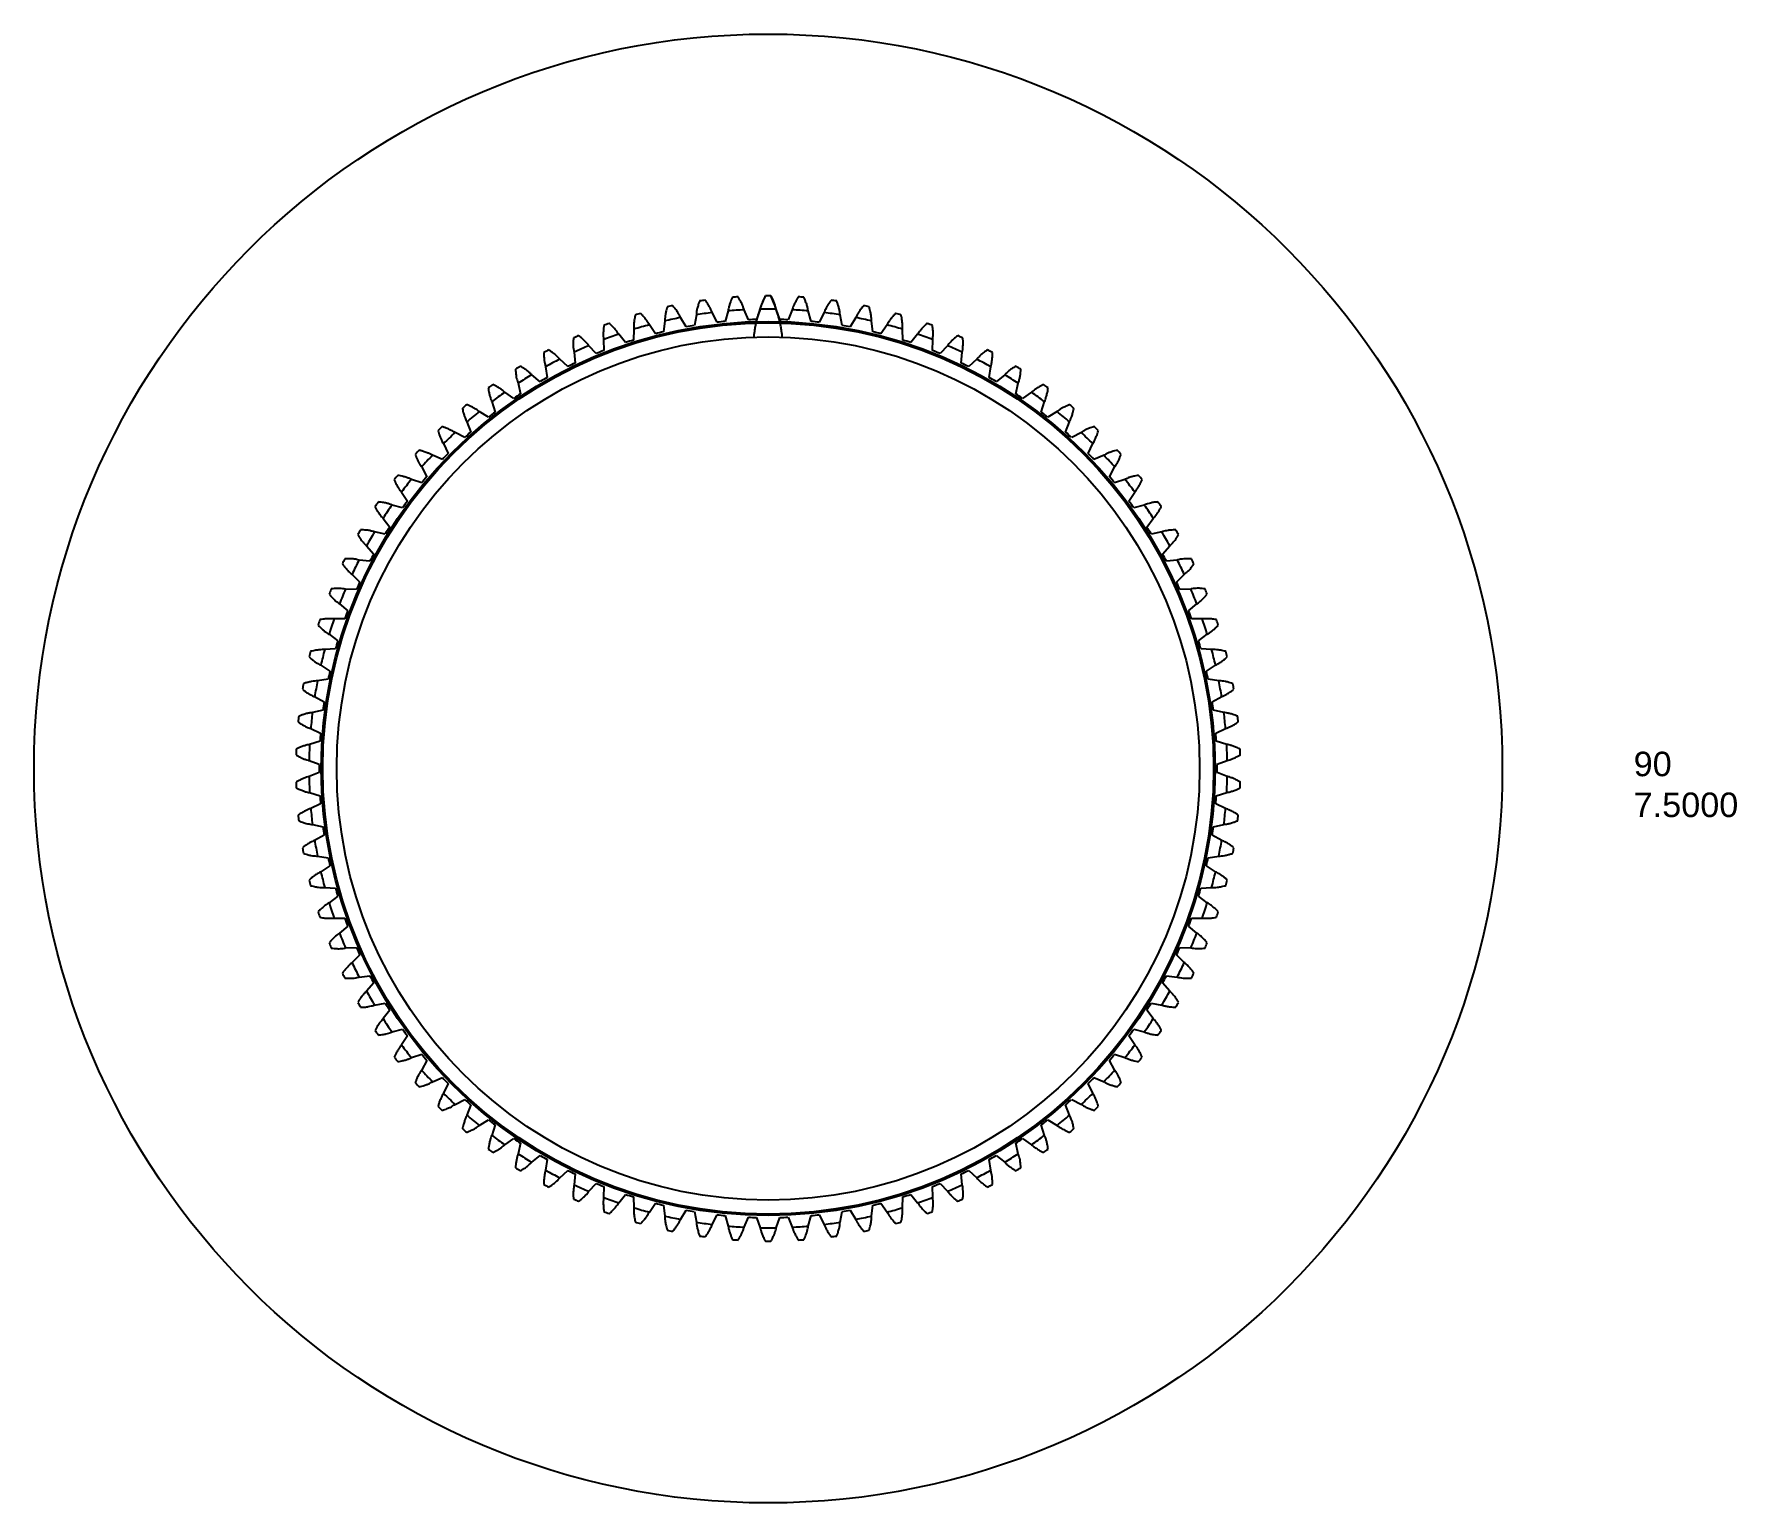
# Model space of a CAD drawing. Header units: inches. Extents: x 0.9 to 97.5, y -1.2 to 16.7.
# Drawn here: x 83.59 to 97.5, y 3.26 to 15.25 of the extents above; entities that cross this region are included whole.
import ezdxf

# ---------------------------------------------------------------- set-up
doc = ezdxf.new("R2010")
doc.units = ezdxf.units.IN
doc.header["$MEASUREMENT"] = 0
doc.styles.get("Standard").update_dxf_attribs({"font": 'arial.ttf'})

msp = doc.modelspace()

# ---------------------------------------------------------------- linework, layer by layer
at = {"color": 7, "linetype": 'Continuous'}
for p, q in [((88.919, 12.859), (88.874, 12.935)), ((89.003, 12.958), (88.986, 12.871)), ((89.172, 12.897), (89.132, 12.976)), ((89.262, 12.99), (89.239, 12.904)), ((89.428, 12.917), (89.393, 12.999)), ((89.524, 13.003), (89.495, 12.919)), ((89.684, 12.919), (89.655, 13.003)), ((89.785, 12.999), (89.751, 12.917)), ((89.939, 12.904), (89.916, 12.99)), ((90.046, 12.976), (90.006, 12.897)), ((90.193, 12.871), (90.176, 12.958)), ((90.305, 12.935), (90.259, 12.859)), ((88.424, 12.731), (88.368, 12.8)), ((88.493, 12.84), (88.488, 12.751)), ((88.67, 12.803), (88.619, 12.876)), ((88.746, 12.908), (88.735, 12.82)), ((90.444, 12.82), (90.433, 12.908)), ((90.56, 12.876), (90.509, 12.803)), ((90.69, 12.751), (90.686, 12.84)), ((90.81, 12.8), (90.754, 12.731)), ((88.184, 12.641), (88.124, 12.706)), ((88.245, 12.755), (88.247, 12.666)), ((90.931, 12.666), (90.933, 12.755)), ((91.054, 12.706), (90.994, 12.641)), ((87.771, 12.534), (87.785, 12.446)), ((87.952, 12.535), (87.887, 12.595)), ((88.004, 12.653), (88.012, 12.564)), ((91.166, 12.564), (91.174, 12.653)), ((91.292, 12.595), (91.227, 12.535)), ((91.393, 12.446), (91.407, 12.534)), ((87.547, 12.399), (87.567, 12.312)), ((87.727, 12.412), (87.658, 12.468)), ((91.521, 12.468), (91.452, 12.412)), ((91.612, 12.312), (91.632, 12.399)), ((87.332, 12.249), (87.358, 12.164)), ((87.511, 12.275), (87.438, 12.326)), ((91.74, 12.326), (91.667, 12.275)), ((91.82, 12.164), (91.846, 12.249)), ((87.305, 12.122), (87.229, 12.168)), ((91.949, 12.168), (91.873, 12.122)), ((87.111, 11.956), (87.032, 11.997)), ((87.129, 12.084), (87.161, 12.001)), ((92.018, 12.001), (92.049, 12.084)), ((92.147, 11.997), (92.068, 11.956)), ((86.938, 11.906), (86.975, 11.825)), ((92.203, 11.825), (92.241, 11.906)), ((86.759, 11.714), (86.802, 11.636)), ((86.928, 11.777), (86.847, 11.811)), ((92.332, 11.811), (92.25, 11.777)), ((92.376, 11.636), (92.419, 11.714)), ((86.759, 11.585), (86.675, 11.614)), ((92.503, 11.614), (92.419, 11.585)), ((86.603, 11.382), (86.517, 11.405)), ((86.594, 11.511), (86.643, 11.436)), ((92.536, 11.436), (92.584, 11.511)), ((92.661, 11.405), (92.575, 11.382)), ((86.444, 11.296), (86.498, 11.225)), ((92.681, 11.225), (92.734, 11.296)), ((86.462, 11.168), (86.375, 11.185)), ((92.804, 11.185), (92.716, 11.168)), ((86.309, 11.072), (86.368, 11.005)), ((92.811, 11.005), (92.869, 11.072)), ((86.336, 10.946), (86.248, 10.956)), ((92.93, 10.956), (92.842, 10.946)), ((86.226, 10.715), (86.137, 10.719)), ((86.191, 10.839), (86.253, 10.776)), ((92.925, 10.776), (92.988, 10.839)), ((93.041, 10.719), (92.952, 10.715)), ((86.088, 10.598), (86.155, 10.54)), ((93.023, 10.54), (93.09, 10.598)), ((86.132, 10.476), (86.043, 10.475)), ((93.135, 10.475), (93.046, 10.476)), ((86.003, 10.35), (86.074, 10.297)), ((93.104, 10.297), (93.175, 10.35)), ((86.055, 10.232), (85.967, 10.225)), ((93.211, 10.225), (93.123, 10.232)), ((85.935, 10.098), (86.01, 10.049)), ((93.169, 10.049), (93.243, 10.098)), ((85.996, 9.983), (85.908, 9.969)), ((93.27, 9.969), (93.183, 9.983)), ((85.885, 9.841), (85.963, 9.798)), ((93.215, 9.798), (93.293, 9.841)), ((85.954, 9.731), (85.867, 9.711)), ((93.311, 9.711), (93.225, 9.731)), ((85.929, 9.476), (85.844, 9.45)), ((85.853, 9.581), (85.934, 9.543)), ((93.244, 9.543), (93.325, 9.581)), ((93.334, 9.45), (93.249, 9.476)), ((85.84, 9.319), (85.923, 9.288)), ((93.256, 9.288), (93.339, 9.319)), ((85.923, 9.22), (85.84, 9.188)), ((93.339, 9.188), (93.256, 9.22)), ((85.844, 9.058), (85.929, 9.032)), ((93.249, 9.032), (93.334, 9.058)), ((85.934, 8.965), (85.853, 8.927)), ((93.325, 8.927), (93.244, 8.965)), ((85.867, 8.797), (85.954, 8.777)), ((93.225, 8.777), (93.311, 8.797)), ((85.963, 8.71), (85.885, 8.667)), ((93.293, 8.667), (93.215, 8.71)), ((85.908, 8.538), (85.996, 8.525)), ((93.183, 8.525), (93.27, 8.538)), ((86.01, 8.459), (85.935, 8.41)), ((93.243, 8.41), (93.169, 8.459)), ((85.967, 8.283), (86.055, 8.276)), ((86.074, 8.211), (86.003, 8.158)), ((93.175, 8.158), (93.104, 8.211)), ((93.123, 8.276), (93.211, 8.283)), ((86.043, 8.033), (86.132, 8.032)), ((86.155, 7.968), (86.088, 7.91)), ((93.09, 7.91), (93.023, 7.968)), ((93.046, 8.032), (93.135, 8.033)), ((86.137, 7.789), (86.226, 7.793)), ((92.952, 7.793), (93.041, 7.789)), ((86.253, 7.732), (86.191, 7.669)), ((92.988, 7.669), (92.925, 7.732)), ((86.248, 7.551), (86.336, 7.562)), ((92.842, 7.562), (92.93, 7.551)), ((86.368, 7.503), (86.309, 7.436)), ((92.869, 7.436), (92.811, 7.503)), ((86.375, 7.323), (86.462, 7.339)), ((86.498, 7.282), (86.444, 7.212)), ((92.734, 7.212), (92.681, 7.282)), ((92.716, 7.339), (92.804, 7.323)), ((86.517, 7.103), (86.603, 7.126)), ((92.575, 7.126), (92.661, 7.103)), ((86.643, 7.072), (86.594, 6.997)), ((92.584, 6.997), (92.536, 7.072)), ((86.675, 6.894), (86.759, 6.923)), ((86.802, 6.871), (86.759, 6.794)), ((92.419, 6.794), (92.376, 6.871)), ((92.419, 6.923), (92.503, 6.894)), ((86.847, 6.696), (86.928, 6.731)), ((86.975, 6.683), (86.938, 6.602)), ((92.241, 6.602), (92.203, 6.683)), ((92.25, 6.731), (92.332, 6.696)), ((87.032, 6.511), (87.111, 6.552)), ((92.068, 6.552), (92.147, 6.511)), ((87.161, 6.507), (87.129, 6.424)), ((92.049, 6.424), (92.018, 6.507)), ((87.229, 6.34), (87.305, 6.385)), ((87.358, 6.344), (87.332, 6.259)), ((91.846, 6.259), (91.82, 6.344)), ((91.873, 6.385), (91.949, 6.34)), ((87.438, 6.182), (87.511, 6.233)), ((87.567, 6.195), (87.547, 6.109)), ((91.632, 6.109), (91.612, 6.195)), ((91.667, 6.233), (91.74, 6.182)), ((87.658, 6.04), (87.727, 6.095)), ((87.785, 6.062), (87.771, 5.974)), ((91.407, 5.974), (91.393, 6.062)), ((91.452, 6.095), (91.521, 6.04)), ((87.887, 5.913), (87.952, 5.973)), ((88.012, 5.944), (88.004, 5.855)), ((88.124, 5.802), (88.184, 5.867)), ((88.247, 5.842), (88.245, 5.753)), ((90.933, 5.753), (90.931, 5.842)), ((90.994, 5.867), (91.054, 5.802)), ((91.174, 5.855), (91.166, 5.944)), ((91.227, 5.973), (91.292, 5.913)), ((88.368, 5.708), (88.424, 5.777)), ((88.488, 5.756), (88.493, 5.668)), ((88.619, 5.632), (88.67, 5.704)), ((90.509, 5.704), (90.56, 5.632)), ((90.686, 5.668), (90.69, 5.756)), ((90.754, 5.777), (90.81, 5.708)), ((88.735, 5.688), (88.746, 5.6)), ((88.874, 5.573), (88.919, 5.649)), ((88.986, 5.637), (89.003, 5.55)), ((89.132, 5.532), (89.172, 5.611)), ((89.239, 5.604), (89.262, 5.518)), ((89.393, 5.509), (89.428, 5.591)), ((89.495, 5.588), (89.524, 5.505)), ((89.655, 5.505), (89.684, 5.588)), ((89.751, 5.591), (89.785, 5.509)), ((89.916, 5.518), (89.939, 5.604)), ((90.006, 5.611), (90.046, 5.532)), ((90.176, 5.55), (90.193, 5.637)), ((90.259, 5.649), (90.305, 5.573)), ((90.433, 5.6), (90.444, 5.688))]:
    msp.add_line(p, q, dxfattribs=at)
at = {"color": 40, "linetype": 'Continuous'}
for p, q in [((89.495, 12.919), (89.485, 12.89)), ((89.684, 12.919), (89.693, 12.89))]:
    msp.add_line(p, q, dxfattribs=at)
at = {"color": 7, "linetype": 'Continuous'}
msp.add_circle((89.589, 9.254), 5.996, dxfattribs=at)
at = {"color": 40, "linetype": 'Continuous'}
for radius in [3.65, 3.638, 3.524]:
    msp.add_circle((89.589, 9.254), radius, dxfattribs=at)
at = {"color": 7, "linetype": 'Continuous'}
for radius, start, end in [(3.858, 97.6602, 98.3398), (3.858, 93.6602, 94.3398), (3.858, 89.6602, 90.3398), (3.858, 85.6602, 86.3398), (3.858, 81.6602, 82.3398), (3.858, 105.6602, 106.3398), (3.858, 101.6602, 102.3398), (3.858, 77.6602, 78.3398), (3.858, 73.6602, 74.3398), (3.858, 109.6602, 110.3398), (3.667, 103.4746, 104.5254), (3.667, 99.4746, 100.5254), (3.667, 95.4746, 96.5254), (3.667, 91.4746, 92.5254), (3.667, 87.4746, 88.5254), (3.667, 83.4746, 84.5254), (3.667, 79.4746, 80.5254), (3.667, 75.4746, 76.5254), (3.858, 69.6602, 70.3398), (3.858, 117.6602, 118.3398), (3.858, 113.6602, 114.3398), (3.667, 111.4746, 112.5254), (3.667, 107.4746, 108.5254), (3.667, 71.4746, 72.5254), (3.667, 67.4746, 68.5254), (3.858, 65.6602, 66.3398), (3.858, 61.6602, 62.3398), (3.858, 121.6602, 122.3398), (3.667, 115.4746, 116.5254), (3.667, 63.4746, 64.5254), (3.858, 57.6602, 58.3398), (3.858, 125.6602, 126.3398), (3.667, 119.4746, 120.5254), (3.667, 59.4746, 60.5254), (3.858, 53.6602, 54.3398), (3.667, 123.4746, 124.5254), (3.667, 55.4746, 56.5254), (3.858, 129.6602, 130.3398), (3.667, 127.4746, 128.5254), (3.667, 51.4746, 52.5254), (3.858, 49.6602, 50.3398), (3.858, 133.6602, 134.3398), (3.667, 131.4746, 132.5254), (3.667, 47.4746, 48.5254), (3.858, 45.6602, 46.3398), (3.858, 137.6602, 138.3398), (3.667, 135.4746, 136.5254), (3.667, 43.4746, 44.5254), (3.858, 41.6602, 42.3398), (3.858, 141.6602, 142.3398), (3.667, 139.4746, 140.5254), (3.667, 39.4746, 40.5254), (3.858, 37.6602, 38.3398), (3.858, 145.6602, 146.3398), (3.667, 143.4746, 144.5254), (3.667, 35.4746, 36.5254), (3.858, 33.6602, 34.3398), (3.858, 149.6602, 150.3398), (3.667, 147.4746, 148.5254), (3.667, 31.4746, 32.5254), (3.858, 29.6602, 30.3398), (3.667, 151.4746, 152.5254), (3.667, 27.4746, 28.5254), (3.858, 153.6602, 154.3398), (3.858, 25.6602, 26.3398), (3.858, 157.6602, 158.3398), (3.667, 155.4746, 156.5254), (3.667, 23.4746, 24.5254), (3.858, 21.6602, 22.3398), (3.858, 161.6602, 162.3398), (3.667, 159.4746, 160.5254), (3.667, 19.4746, 20.5254), (3.858, 17.6602, 18.3398), (3.667, 163.4746, 164.5254), (3.667, 15.4746, 16.5254), (3.858, 165.6602, 166.3398), (3.858, 13.6602, 14.3398), (3.667, 167.4746, 168.5254), (3.667, 11.4746, 12.5254), (3.858, 169.6602, 170.3398), (3.858, 9.6602, 10.3398), (3.667, 171.4746, 172.5254), (3.667, 7.4746, 8.5254), (3.858, 173.6602, 174.3398), (3.858, 5.6602, 6.3398), (3.667, 175.4746, 176.5254), (3.667, 3.4746, 4.5254), (3.858, 177.6602, 178.3398), (3.858, 1.6602, 2.3398), (3.667, 179.4746, 180.5254), (3.667, 359.4746, 0.5254), (3.858, 181.6602, 182.3398), (3.858, 357.6602, 358.3398), (3.667, 183.4746, 184.5254), (3.667, 355.4746, 356.5254), (3.858, 185.6602, 186.3398), (3.667, 187.4746, 188.5254), (3.667, 351.4746, 352.5254), (3.858, 353.6602, 354.3398), (3.858, 189.6602, 190.3398), (3.667, 191.4746, 192.5254), (3.667, 347.4746, 348.5254), (3.858, 349.6602, 350.3398), (3.858, 193.6602, 194.3398), (3.667, 195.4746, 196.5254), (3.667, 343.4746, 344.5254), (3.858, 345.6602, 346.3398), (3.858, 197.6602, 198.3398), (3.858, 341.6602, 342.3398), (3.667, 199.4746, 200.5254), (3.667, 339.4746, 340.5254), (3.858, 201.6602, 202.3398), (3.667, 203.4746, 204.5254), (3.667, 335.4746, 336.5254), (3.858, 337.6602, 338.3398), (3.858, 205.6602, 206.3398), (3.667, 207.4746, 208.5254), (3.667, 331.4746, 332.5254), (3.858, 333.6602, 334.3398), (3.858, 209.6602, 210.3398), (3.667, 211.4746, 212.5254), (3.667, 327.4746, 328.5254), (3.858, 329.6602, 330.3398), (3.858, 213.6602, 214.3398), (3.667, 215.4746, 216.5254), (3.667, 323.4746, 324.5254), (3.858, 325.6602, 326.3398), (3.858, 217.6602, 218.3398), (3.667, 219.4746, 220.5254), (3.667, 319.4746, 320.5254), (3.858, 321.6602, 322.3398), (3.858, 221.6602, 222.3398), (3.667, 223.4746, 224.5254), (3.667, 315.4746, 316.5254), (3.858, 317.6602, 318.3398), (3.667, 227.4746, 228.5254), (3.667, 311.4746, 312.5254), (3.858, 225.6602, 226.3398), (3.858, 313.6602, 314.3398), (3.858, 229.6602, 230.3398), (3.667, 231.4746, 232.5254), (3.667, 307.4746, 308.5254), (3.858, 309.6602, 310.3398), (3.858, 233.6602, 234.3398), (3.667, 235.4746, 236.5254), (3.667, 303.4746, 304.5254), (3.858, 305.6602, 306.3398), (3.858, 237.6602, 238.3398), (3.667, 239.4746, 240.5254), (3.667, 299.4746, 300.5254), (3.858, 301.6602, 302.3398), (3.858, 241.6602, 242.3398), (3.667, 243.4746, 244.5254), (3.667, 247.4746, 248.5254), (3.667, 291.4746, 292.5254), (3.667, 295.4746, 296.5254), (3.858, 297.6602, 298.3398), (3.858, 245.6602, 246.3398), (3.667, 251.4746, 252.5254), (3.667, 255.4746, 256.5254), (3.667, 283.4746, 284.5254), (3.667, 287.4746, 288.5254), (3.858, 293.6602, 294.3398), (3.858, 249.6602, 250.3398), (3.667, 259.4746, 260.5254), (3.667, 263.4746, 264.5254), (3.667, 267.4746, 268.5254), (3.667, 271.4746, 272.5254), (3.667, 275.4746, 276.5254), (3.667, 279.4746, 280.5254), (3.858, 289.6602, 290.3398), (3.858, 253.6602, 254.3398), (3.858, 257.6602, 258.3398), (3.858, 261.6602, 262.3398), (3.858, 277.6602, 278.3398), (3.858, 281.6602, 282.3398), (3.858, 285.6602, 286.3398), (3.858, 265.6602, 266.3398), (3.858, 269.6602, 270.3398), (3.858, 273.6602, 274.3398)]:
    msp.add_arc((89.589, 9.254), radius, start, end, dxfattribs=at)
at = {"color": 40, "linetype": 'Continuous'}
for start, end in [(100.9959, 103.0011), (96.9957, 99.0052), (92.9972, 95.001), (88.995, 91.005), (84.999, 87.0028), (80.9948, 83.0043), (76.9989, 79.0041), (108.9951, 111.003), (104.997, 107.0049), (72.9951, 75.003), (68.997, 71.0049), (112.9989, 115.0041), (64.9959, 67.0011), (116.9948, 119.0043), (60.9957, 63.0052), (120.999, 123.0028), (56.9972, 59.001), (124.995, 127.005), (52.995, 55.005), (128.9972, 131.001), (48.999, 51.0028), (132.9957, 135.0052), (44.9948, 47.0043), (136.9959, 139.0011), (40.9989, 43.0041), (140.997, 143.0049), (36.9951, 39.003), (144.9951, 147.003), (32.997, 35.0049), (148.9989, 151.0041), (28.9959, 31.0011), (152.9948, 155.0043), (24.9957, 27.0052), (156.999, 159.0028), (20.9972, 23.001), (160.995, 163.005), (16.995, 19.005), (164.9972, 167.001), (12.999, 15.0028), (168.9957, 171.0052), (8.9948, 11.0043), (172.9959, 175.0011), (4.9989, 7.0041), (176.997, 179.0049), (0.9951, 3.003), (180.9951, 183.003), (356.997, 359.0049), (184.9989, 187.0041), (352.9959, 355.0011), (188.9948, 191.0043), (348.9957, 351.0052), (192.999, 195.0028), (344.9972, 347.001), (196.995, 199.005), (340.995, 343.005), (200.9972, 203.001), (336.999, 339.0028), (204.9957, 207.0052), (332.9948, 335.0043), (208.9959, 211.0011), (328.9989, 331.0041), (212.997, 215.0049), (324.9951, 327.003), (216.9951, 219.003), (320.997, 323.0049), (220.9989, 223.0041), (316.9959, 319.0011), (224.9948, 227.0043), (312.9957, 315.0052), (228.999, 231.0028), (308.9972, 311.001), (232.995, 235.005), (304.995, 307.005), (236.9972, 239.001), (300.999, 303.0028), (240.9957, 243.0052), (244.9959, 247.0011), (292.9989, 295.0041), (296.9948, 299.0043), (248.997, 251.0049), (288.9951, 291.003), (252.9951, 255.003), (256.9989, 259.0041), (280.9959, 283.0011), (284.997, 287.0049), (260.9948, 263.0043), (264.999, 267.0028), (268.995, 271.005), (272.9972, 275.001), (276.9957, 279.0052)]:
    msp.add_arc((89.589, 9.254), 3.75, start, end, dxfattribs=at)
at = {"color": 7, "linetype": 'Continuous'}
for points, start_tangent, end_tangent in [([(89.132, 12.976), (89.124, 12.996), (89.112, 13.02), (89.096, 13.047), (89.082, 13.068), (89.075, 13.078)], (-0.011586, 0.032224), (-0.01642, 0.021678)), ([(89.297, 13.101), (89.292, 13.091), (89.283, 13.07), (89.274, 13.042), (89.267, 13.018), (89.263, 12.998), (89.262, 12.99)], (-0.011749, -0.024205), (-0.003959, -0.03518)), ([(89.393, 12.999), (89.386, 13.019), (89.376, 13.044), (89.362, 13.073), (89.349, 13.094), (89.343, 13.104)], (-0.00931, 0.032954), (-0.014868, 0.022771)), ([(89.566, 13.112), (89.561, 13.102), (89.55, 13.082), (89.539, 13.055), (89.531, 13.031), (89.525, 13.011), (89.524, 13.003)], (-0.013409, -0.023326), (-0.006403, -0.034818)), ([(89.655, 13.003), (89.649, 13.024), (89.641, 13.05), (89.629, 13.079), (89.618, 13.101), (89.612, 13.112)], (-0.006989, 0.033523), (-0.013243, 0.023752)), ([(89.835, 13.104), (89.829, 13.095), (89.818, 13.075), (89.804, 13.049), (89.794, 13.026), (89.788, 13.006), (89.785, 12.999)], (-0.015003, -0.022334), (-0.008816, -0.034287)), ([(89.916, 12.99), (89.912, 13.011), (89.906, 13.037), (89.895, 13.067), (89.886, 13.09), (89.881, 13.101)], (-0.004633, 0.033929), (-0.011554, 0.024618)), ([(90.103, 13.078), (90.097, 13.068), (90.084, 13.05), (90.068, 13.025), (90.057, 13.002), (90.049, 12.983), (90.046, 12.976)], (-0.016524, -0.021233), (-0.011187, -0.033588)), ([(88.504, 12.956), (88.501, 12.945), (88.497, 12.923), (88.493, 12.893), (88.492, 12.868), (88.492, 12.848), (88.493, 12.84)], (-0.00646, -0.026118), (0.003442, -0.035234)), ([(88.619, 12.876), (88.608, 12.895), (88.593, 12.917), (88.573, 12.942), (88.556, 12.96), (88.548, 12.969)], (-0.015958, 0.030298), (-0.019277, 0.019182)), ([(88.765, 13.023), (88.761, 13.012), (88.755, 12.99), (88.75, 12.961), (88.747, 12.936), (88.746, 12.916), (88.746, 12.908)], (-0.008266, -0.025604), (0.000976, -0.035389)), ([(88.874, 12.935), (88.864, 12.955), (88.851, 12.978), (88.833, 13.004), (88.817, 13.023), (88.809, 13.032)], (-0.013806, 0.031338), (-0.017892, 0.02048)), ([(89.03, 13.071), (89.025, 13.061), (89.018, 13.039), (89.01, 13.011), (89.005, 12.986), (89.003, 12.966), (89.003, 12.958)], (-0.010032, -0.024965), (-0.001495, -0.035371)), ([(90.176, 12.958), (90.174, 12.979), (90.169, 13.006), (90.161, 13.036), (90.153, 13.06), (90.149, 13.071)], (-0.002255, 0.03417), (-0.009808, 0.025364)), ([(90.369, 13.032), (90.361, 13.024), (90.347, 13.006), (90.33, 12.982), (90.317, 12.961), (90.308, 12.942), (90.305, 12.935)], (-0.017965, -0.020029), (-0.013502, -0.032726)), ([(90.433, 12.908), (90.432, 12.929), (90.429, 12.956), (90.423, 12.987), (90.417, 13.011), (90.414, 13.023)], (0.000134, 0.034244), (-0.008015, 0.025987)), ([(90.631, 12.969), (90.623, 12.961), (90.607, 12.944), (90.588, 12.921), (90.574, 12.901), (90.563, 12.883), (90.56, 12.876)], (-0.019319, -0.018727), (-0.015752, -0.031705)), ([(90.686, 12.84), (90.686, 12.862), (90.685, 12.889), (90.682, 12.92), (90.677, 12.944), (90.675, 12.956)], (0.002522, 0.034151), (-0.006183, 0.026483)), ([(88.248, 12.871), (88.246, 12.86), (88.244, 12.838), (88.242, 12.808), (88.242, 12.783), (88.244, 12.763), (88.245, 12.755)], (-0.004622, -0.026505), (0.005892, -0.034908)), ([(88.368, 12.8), (88.356, 12.818), (88.34, 12.839), (88.318, 12.862), (88.3, 12.879), (88.291, 12.887)], (-0.018033, 0.029111), (-0.020568, 0.017791)), ([(90.887, 12.887), (90.879, 12.88), (90.862, 12.864), (90.842, 12.843), (90.826, 12.823), (90.814, 12.806), (90.81, 12.8)], (-0.020578, -0.017333), (-0.017925, -0.030529)), ([(90.933, 12.755), (90.935, 12.776), (90.936, 12.803), (90.935, 12.835), (90.932, 12.859), (90.93, 12.871)], (0.004898, 0.033892), (-0.00432, 0.026849)), ([(87.887, 12.595), (87.872, 12.611), (87.853, 12.63), (87.828, 12.65), (87.808, 12.664), (87.798, 12.671)], (-0.021909, 0.026318), (-0.022844, 0.014755)), ([(87.999, 12.769), (87.998, 12.758), (87.997, 12.735), (87.997, 12.705), (87.999, 12.681), (88.003, 12.66), (88.004, 12.653)], (-0.002762, -0.026763), (0.008312, -0.034412)), ([(88.124, 12.706), (88.111, 12.723), (88.092, 12.743), (88.069, 12.765), (88.051, 12.78), (88.041, 12.788)], (-0.020019, 0.027782), (-0.021759, 0.016313)), ([(91.137, 12.788), (91.128, 12.781), (91.111, 12.767), (91.089, 12.747), (91.072, 12.728), (91.059, 12.712), (91.054, 12.706)], (-0.021737, -0.015856), (-0.020011, -0.029204)), ([(91.174, 12.653), (91.178, 12.674), (91.18, 12.701), (91.181, 12.732), (91.18, 12.757), (91.179, 12.769)], (0.007251, 0.033467), (-0.002437, 0.027085)), ([(91.38, 12.671), (91.371, 12.665), (91.352, 12.652), (91.329, 12.633), (91.311, 12.616), (91.297, 12.601), (91.292, 12.595)], (-0.02279, -0.014301), (-0.022, -0.027737)), ([(87.658, 12.468), (87.642, 12.483), (87.621, 12.501), (87.596, 12.519), (87.575, 12.532), (87.564, 12.538)], (-0.023691, 0.024726), (-0.023817, 0.013125)), ([(87.758, 12.65), (87.758, 12.638), (87.758, 12.615), (87.76, 12.586), (87.764, 12.561), (87.769, 12.541), (87.771, 12.534)], (-0.000888, -0.026891), (0.010693, -0.033749)), ([(91.407, 12.534), (91.412, 12.555), (91.417, 12.581), (91.42, 12.613), (91.421, 12.637), (91.421, 12.65)], (0.009568, 0.03288), (-0.000542, 0.027189)), ([(91.614, 12.538), (91.604, 12.532), (91.585, 12.521), (91.56, 12.504), (91.541, 12.488), (91.526, 12.474), (91.521, 12.468)], (-0.023732, -0.012676), (-0.023881, -0.026134)), ([(87.438, 12.326), (87.422, 12.34), (87.4, 12.355), (87.373, 12.372), (87.351, 12.383), (87.34, 12.389)], (-0.025358, 0.023013), (-0.024675, 0.011432)), ([(87.525, 12.514), (87.526, 12.502), (87.528, 12.48), (87.532, 12.45), (87.538, 12.426), (87.544, 12.406), (87.547, 12.399)], (0.00099, -0.026887), (0.013021, -0.032921)), ([(91.632, 12.399), (91.638, 12.42), (91.645, 12.446), (91.65, 12.477), (91.652, 12.501), (91.653, 12.514)], (0.011838, 0.032133), (0.001356, 0.027161)), ([(91.838, 12.389), (91.828, 12.384), (91.808, 12.373), (91.782, 12.358), (91.762, 12.344), (91.746, 12.331), (91.74, 12.326)], (-0.024559, -0.01099), (-0.025646, -0.024405)), ([(87.303, 12.362), (87.304, 12.35), (87.308, 12.328), (87.314, 12.299), (87.322, 12.275), (87.329, 12.256), (87.332, 12.249)], (0.002863, -0.026753), (0.015285, -0.031932)), ([(91.846, 12.249), (91.854, 12.269), (91.862, 12.295), (91.87, 12.325), (91.874, 12.35), (91.875, 12.362)], (0.014051, 0.031229), (0.003248, 0.027)), ([(87.092, 12.195), (87.094, 12.183), (87.099, 12.161), (87.107, 12.133), (87.116, 12.11), (87.125, 12.091), (87.129, 12.084)], (0.004722, -0.026488), (0.017476, -0.030788)), ([(87.229, 12.168), (87.212, 12.181), (87.189, 12.195), (87.161, 12.21), (87.138, 12.22), (87.127, 12.224)], (-0.026902, 0.021188), (-0.025412, 0.009683)), ([(92.051, 12.224), (92.041, 12.22), (92.02, 12.211), (91.993, 12.198), (91.972, 12.185), (91.955, 12.173), (91.949, 12.168)], (-0.025265, -0.00925), (-0.027286, -0.022557)), ([(92.049, 12.084), (92.059, 12.104), (92.069, 12.129), (92.078, 12.159), (92.084, 12.183), (92.087, 12.195)], (0.016195, 0.030172), (0.005123, 0.026708)), ([(86.893, 12.013), (86.896, 12.002), (86.902, 11.98), (86.913, 11.953), (86.923, 11.93), (86.933, 11.912), (86.938, 11.906)], (0.006558, -0.026094), (0.019581, -0.029494)), ([(87.032, 11.997), (87.013, 12.008), (86.989, 12.02), (86.96, 12.033), (86.937, 12.041), (86.926, 12.045)], (-0.028314, 0.01926), (-0.026026, 0.007887)), ([(92.253, 12.045), (92.242, 12.042), (92.22, 12.034), (92.193, 12.023), (92.171, 12.012), (92.153, 12.001), (92.147, 11.997)], (-0.025849, -0.007465), (-0.028793, -0.020598)), ([(92.241, 11.906), (92.252, 11.924), (92.263, 11.949), (92.275, 11.978), (92.282, 12.001), (92.286, 12.013)], (0.01826, 0.028969), (0.006974, 0.026285)), ([(86.847, 11.811), (86.827, 11.822), (86.803, 11.832), (86.773, 11.843), (86.749, 11.85), (86.737, 11.852)], (-0.029589, 0.017238), (-0.026513, 0.006052)), ([(92.441, 11.852), (92.43, 11.85), (92.408, 11.844), (92.38, 11.835), (92.357, 11.825), (92.339, 11.815), (92.332, 11.811)], (-0.026307, -0.005644), (-0.03016, -0.01854)), ([(86.707, 11.818), (86.711, 11.808), (86.719, 11.786), (86.731, 11.76), (86.743, 11.738), (86.754, 11.721), (86.759, 11.714)], (0.008363, -0.025573), (0.021591, -0.028056)), ([(92.419, 11.714), (92.431, 11.732), (92.445, 11.755), (92.458, 11.784), (92.467, 11.807), (92.471, 11.818)], (0.020236, 0.027625), (0.00879, 0.025735)), ([(86.535, 11.611), (86.539, 11.601), (86.549, 11.58), (86.563, 11.554), (86.577, 11.533), (86.589, 11.517), (86.594, 11.511)], (0.010126, -0.024927), (0.023495, -0.026482)), ([(86.675, 11.614), (86.655, 11.623), (86.63, 11.632), (86.599, 11.64), (86.575, 11.645), (86.563, 11.647)], (-0.030719, 0.015132), (-0.02687, 0.004188)), ([(92.615, 11.647), (92.604, 11.645), (92.582, 11.641), (92.553, 11.634), (92.529, 11.626), (92.511, 11.617), (92.503, 11.614)], (-0.026636, -0.003795), (-0.031379, -0.016391)), ([(92.584, 11.511), (92.597, 11.528), (92.612, 11.55), (92.628, 11.578), (92.638, 11.6), (92.643, 11.611)], (0.022114, 0.026146), (0.010564, 0.025059)), ([(86.517, 11.405), (86.497, 11.412), (86.471, 11.42), (86.44, 11.426), (86.416, 11.429), (86.404, 11.43)], (-0.0317, 0.012952), (-0.027097, 0.002303)), ([(92.775, 11.43), (92.763, 11.429), (92.741, 11.427), (92.712, 11.421), (92.688, 11.415), (92.668, 11.408), (92.661, 11.405)], (-0.026836, -0.001928), (-0.032446, -0.014162)), ([(86.378, 11.392), (86.383, 11.382), (86.394, 11.362), (86.41, 11.337), (86.425, 11.317), (86.439, 11.302), (86.444, 11.296)], (0.01184, -0.02416), (0.025285, -0.024779)), ([(92.734, 11.296), (92.749, 11.312), (92.765, 11.334), (92.783, 11.36), (92.795, 11.382), (92.8, 11.392)], (0.023884, 0.02454), (0.012286, 0.024261)), ([(86.237, 11.163), (86.242, 11.153), (86.255, 11.134), (86.272, 11.111), (86.289, 11.092), (86.303, 11.077), (86.309, 11.072)], (0.013497, -0.023275), (0.026952, -0.022954)), ([(86.375, 11.185), (86.354, 11.191), (86.328, 11.197), (86.296, 11.201), (86.272, 11.202), (86.26, 11.203)], (-0.032526, 0.010709), (-0.027192, 0.000407)), ([(92.919, 11.203), (92.907, 11.203), (92.885, 11.201), (92.855, 11.198), (92.831, 11.193), (92.811, 11.188), (92.804, 11.185)], (-0.026905, -0.000051), (-0.033355, -0.011864)), ([(92.869, 11.072), (92.885, 11.087), (92.902, 11.107), (92.922, 11.132), (92.935, 11.153), (92.942, 11.163)], (0.025538, 0.022814), (0.013949, 0.023345)), ([(86.112, 10.925), (86.118, 10.915), (86.132, 10.897), (86.151, 10.875), (86.169, 10.857), (86.184, 10.844), (86.191, 10.839)], (0.015087, -0.022277), (0.028488, -0.021018)), ([(86.248, 10.956), (86.227, 10.961), (86.2, 10.965), (86.168, 10.966), (86.144, 10.966), (86.132, 10.966)], (-0.033194, 0.008414), (-0.027154, -0.00149)), ([(93.047, 10.966), (93.035, 10.966), (93.013, 10.967), (92.983, 10.965), (92.958, 10.962), (92.938, 10.958), (92.93, 10.956)], (-0.026843, 0.001826), (-0.034101, -0.009508)), ([(92.988, 10.839), (93.004, 10.853), (93.024, 10.871), (93.045, 10.895), (93.06, 10.915), (93.067, 10.925)], (0.027067, 0.020977), (0.015543, 0.022315)), ([(86.137, 10.719), (86.116, 10.722), (86.089, 10.724), (86.057, 10.724), (86.033, 10.722), (86.021, 10.72)], (-0.0337, 0.006078), (-0.026984, -0.003381)), ([(93.158, 10.72), (93.146, 10.722), (93.124, 10.724), (93.094, 10.725), (93.069, 10.723), (93.049, 10.721), (93.041, 10.719)], (-0.026651, 0.003694), (-0.034682, -0.007106)), ([(86.004, 10.678), (86.011, 10.669), (86.026, 10.652), (86.046, 10.631), (86.065, 10.614), (86.082, 10.602), (86.088, 10.598)], (0.016605, -0.02117), (0.029884, -0.01898)), ([(93.09, 10.598), (93.108, 10.611), (93.128, 10.628), (93.151, 10.65), (93.167, 10.669), (93.175, 10.678)], (0.028464, 0.019038), (0.017062, 0.021176)), ([(86.043, 10.475), (86.022, 10.476), (85.995, 10.476), (85.963, 10.474), (85.939, 10.47), (85.927, 10.468)], (-0.034042, 0.003713), (-0.026682, -0.005255)), ([(93.251, 10.468), (93.24, 10.47), (93.218, 10.474), (93.188, 10.476), (93.163, 10.477), (93.143, 10.476), (93.135, 10.475)], (-0.026328, 0.005544), (-0.035093, -0.00467)), ([(85.913, 10.424), (85.921, 10.416), (85.937, 10.4), (85.959, 10.38), (85.979, 10.365), (85.996, 10.354), (86.003, 10.35)], (0.018041, -0.01996), (0.031136, -0.016849)), ([(93.175, 10.35), (93.194, 10.362), (93.215, 10.378), (93.239, 10.398), (93.257, 10.416), (93.265, 10.424)], (0.029723, 0.017006), (0.018498, 0.019935)), ([(85.84, 10.165), (85.849, 10.157), (85.866, 10.142), (85.889, 10.124), (85.91, 10.111), (85.928, 10.101), (85.935, 10.098)], (0.019389, -0.018653), (0.032235, -0.014636)), ([(85.967, 10.225), (85.945, 10.225), (85.918, 10.222), (85.887, 10.218), (85.863, 10.212), (85.851, 10.209)], (-0.034218, 0.001329), (-0.026251, -0.007103)), ([(93.327, 10.209), (93.316, 10.212), (93.294, 10.218), (93.265, 10.222), (93.24, 10.225), (93.219, 10.225), (93.211, 10.225)], (-0.025877, 0.007367), (-0.035333, -0.00221)), ([(93.243, 10.098), (93.262, 10.108), (93.285, 10.122), (93.31, 10.141), (93.329, 10.157), (93.338, 10.165)], (0.030837, 0.014891), (0.019843, 0.018596)), ([(85.786, 9.901), (85.795, 9.894), (85.813, 9.88), (85.837, 9.864), (85.859, 9.852), (85.878, 9.843), (85.885, 9.841)], (0.020643, -0.017255), (0.033177, -0.012352)), ([(85.908, 9.969), (85.886, 9.968), (85.86, 9.964), (85.829, 9.957), (85.805, 9.95), (85.794, 9.946)], (-0.034227, -0.001061), (-0.025691, -0.008917)), ([(93.385, 9.946), (93.374, 9.95), (93.352, 9.957), (93.323, 9.964), (93.299, 9.968), (93.278, 9.969), (93.27, 9.969)], (-0.0253, 0.009154), (-0.035401, 0.00026)), ([(93.293, 9.841), (93.313, 9.849), (93.336, 9.862), (93.363, 9.879), (93.383, 9.894), (93.392, 9.901)], (0.0318, 0.012704), (0.021092, 0.017166)), ([(85.75, 9.634), (85.759, 9.628), (85.778, 9.615), (85.804, 9.601), (85.827, 9.59), (85.846, 9.583), (85.853, 9.581)], (0.021797, -0.015773), (0.033958, -0.010007)), ([(85.867, 9.711), (85.846, 9.708), (85.819, 9.702), (85.789, 9.693), (85.766, 9.685), (85.755, 9.68)], (-0.03407, -0.003446), (-0.025007, -0.010688)), ([(93.424, 9.68), (93.413, 9.684), (93.392, 9.693), (93.364, 9.701), (93.339, 9.707), (93.319, 9.71), (93.311, 9.711)], (-0.0246, 0.010897), (-0.035297, 0.002728)), ([(93.325, 9.581), (93.345, 9.588), (93.37, 9.599), (93.398, 9.614), (93.418, 9.628), (93.428, 9.634)], (0.032609, 0.010454), (0.022238, 0.015653)), ([(85.733, 9.366), (85.742, 9.36), (85.762, 9.349), (85.789, 9.336), (85.812, 9.327), (85.832, 9.321), (85.84, 9.319)], (0.022844, -0.014214), (0.034574, -0.007614)), ([(85.844, 9.45), (85.823, 9.446), (85.797, 9.438), (85.768, 9.427), (85.745, 9.417), (85.734, 9.411)], (-0.033747, -0.005814), (-0.0242, -0.012406)), ([(93.444, 9.411), (93.434, 9.417), (93.413, 9.426), (93.386, 9.437), (93.362, 9.444), (93.342, 9.449), (93.334, 9.45)], (-0.02378, 0.012586), (-0.035021, 0.005184)), ([(93.339, 9.319), (93.359, 9.325), (93.385, 9.335), (93.414, 9.348), (93.435, 9.36), (93.446, 9.366)], (0.033259, 0.008154), (0.023276, 0.014064)), ([(85.84, 9.188), (85.819, 9.183), (85.794, 9.173), (85.765, 9.16), (85.743, 9.148), (85.733, 9.142)], (-0.033259, -0.008154), (-0.023276, -0.014064)), ([(93.446, 9.142), (93.436, 9.148), (93.416, 9.159), (93.389, 9.172), (93.366, 9.181), (93.346, 9.187), (93.339, 9.188)], (-0.022844, 0.014214), (-0.034574, 0.007614)), ([(85.734, 9.096), (85.744, 9.091), (85.765, 9.082), (85.793, 9.071), (85.816, 9.063), (85.836, 9.059), (85.844, 9.058)], (0.02378, -0.012586), (0.035021, -0.005184)), ([(93.334, 9.058), (93.355, 9.062), (93.381, 9.07), (93.411, 9.081), (93.433, 9.091), (93.444, 9.096)], (0.033747, 0.005814), (0.0242, 0.012406)), ([(85.853, 8.927), (85.833, 8.92), (85.809, 8.909), (85.781, 8.893), (85.76, 8.88), (85.75, 8.873)], (-0.032609, -0.010454), (-0.022238, -0.015653)), ([(93.428, 8.873), (93.419, 8.88), (93.4, 8.892), (93.374, 8.907), (93.352, 8.917), (93.333, 8.925), (93.325, 8.927)], (-0.021797, 0.015773), (-0.033958, 0.010007)), ([(85.755, 8.828), (85.765, 8.823), (85.786, 8.815), (85.815, 8.806), (85.839, 8.801), (85.859, 8.798), (85.867, 8.797)], (0.0246, -0.010897), (0.035297, -0.002728)), ([(93.311, 8.797), (93.333, 8.8), (93.359, 8.806), (93.389, 8.815), (93.412, 8.823), (93.424, 8.828)], (0.03407, 0.003446), (0.025007, 0.010688)), ([(85.885, 8.667), (85.866, 8.658), (85.842, 8.646), (85.815, 8.629), (85.795, 8.614), (85.786, 8.607)], (-0.0318, -0.012704), (-0.021092, -0.017166)), ([(93.392, 8.607), (93.384, 8.614), (93.366, 8.627), (93.341, 8.644), (93.319, 8.656), (93.3, 8.664), (93.293, 8.667)], (-0.020643, 0.017255), (-0.033177, 0.012352)), ([(85.794, 8.561), (85.805, 8.558), (85.826, 8.551), (85.855, 8.544), (85.88, 8.54), (85.9, 8.539), (85.908, 8.538)], (0.0253, -0.009154), (0.035401, -0.00026)), ([(93.27, 8.538), (93.292, 8.54), (93.318, 8.544), (93.349, 8.551), (93.373, 8.558), (93.385, 8.561)], (0.034227, 0.001061), (0.025691, 0.008917)), ([(85.935, 8.41), (85.916, 8.4), (85.893, 8.386), (85.868, 8.367), (85.849, 8.351), (85.84, 8.343)], (-0.030837, -0.014891), (-0.019843, -0.018596)), ([(93.338, 8.343), (93.33, 8.351), (93.313, 8.366), (93.289, 8.383), (93.268, 8.397), (93.25, 8.407), (93.243, 8.41)], (-0.019389, 0.018653), (-0.032235, 0.014636)), ([(85.851, 8.298), (85.862, 8.295), (85.884, 8.29), (85.914, 8.285), (85.939, 8.283), (85.959, 8.283), (85.967, 8.283)], (0.025877, -0.007367), (0.035333, 0.00221)), ([(93.211, 8.283), (93.233, 8.283), (93.26, 8.285), (93.291, 8.29), (93.315, 8.295), (93.327, 8.298)], (0.034218, -0.001329), (0.026251, 0.007103)), ([(86.003, 8.158), (85.985, 8.146), (85.963, 8.13), (85.939, 8.109), (85.921, 8.092), (85.913, 8.084)], (-0.029723, -0.017006), (-0.018498, -0.019935)), ([(93.265, 8.084), (93.258, 8.092), (93.242, 8.108), (93.219, 8.127), (93.199, 8.143), (93.182, 8.154), (93.175, 8.158)], (-0.018041, 0.01996), (-0.031136, 0.016849)), ([(85.927, 8.04), (85.938, 8.038), (85.961, 8.034), (85.99, 8.031), (86.015, 8.031), (86.036, 8.032), (86.043, 8.033)], (0.026328, -0.005544), (0.035093, 0.00467)), ([(93.135, 8.033), (93.157, 8.032), (93.183, 8.032), (93.215, 8.034), (93.239, 8.038), (93.251, 8.04)], (0.034042, -0.003713), (0.026682, 0.005255)), ([(86.088, 7.91), (86.071, 7.897), (86.05, 7.88), (86.028, 7.858), (86.011, 7.839), (86.004, 7.83)], (-0.028464, -0.019038), (-0.017062, -0.021176)), ([(86.021, 7.788), (86.032, 7.786), (86.055, 7.784), (86.084, 7.783), (86.109, 7.785), (86.129, 7.787), (86.137, 7.789)], (0.026651, -0.003694), (0.034682, 0.007106)), ([(93.041, 7.789), (93.063, 7.786), (93.089, 7.784), (93.121, 7.784), (93.146, 7.786), (93.158, 7.788)], (0.0337, -0.006078), (0.026984, 0.003381)), ([(93.175, 7.83), (93.168, 7.839), (93.153, 7.856), (93.132, 7.877), (93.113, 7.893), (93.097, 7.906), (93.09, 7.91)], (-0.016605, 0.02117), (-0.029884, 0.01898)), ([(86.191, 7.669), (86.174, 7.655), (86.155, 7.636), (86.134, 7.613), (86.119, 7.593), (86.112, 7.583)], (-0.027067, -0.020977), (-0.015543, -0.022315)), ([(93.067, 7.583), (93.06, 7.593), (93.047, 7.611), (93.027, 7.633), (93.01, 7.651), (92.994, 7.664), (92.988, 7.669)], (-0.015087, 0.022277), (-0.028488, 0.021018)), ([(86.132, 7.542), (86.143, 7.542), (86.166, 7.541), (86.195, 7.542), (86.22, 7.545), (86.24, 7.549), (86.248, 7.551)], (0.026843, -0.001826), (0.034101, 0.009508)), ([(92.93, 7.551), (92.952, 7.547), (92.978, 7.543), (93.01, 7.542), (93.034, 7.542), (93.047, 7.542)], (0.033194, -0.008414), (0.027154, 0.00149)), ([(86.309, 7.436), (86.294, 7.421), (86.276, 7.401), (86.257, 7.376), (86.243, 7.355), (86.237, 7.345)], (-0.025538, -0.022814), (-0.013949, -0.023345)), ([(92.942, 7.345), (92.936, 7.355), (92.923, 7.374), (92.906, 7.397), (92.89, 7.416), (92.875, 7.431), (92.869, 7.436)], (-0.013497, 0.023275), (-0.026952, 0.022954)), ([(86.26, 7.305), (86.271, 7.305), (86.294, 7.306), (86.323, 7.31), (86.348, 7.315), (86.367, 7.32), (86.375, 7.323)], (0.026905, 0.000051), (0.033355, 0.011864)), ([(92.804, 7.323), (92.824, 7.317), (92.851, 7.311), (92.882, 7.307), (92.907, 7.305), (92.919, 7.305)], (0.032526, -0.010709), (0.027192, -0.000407)), ([(86.444, 7.212), (86.43, 7.195), (86.413, 7.174), (86.396, 7.148), (86.384, 7.126), (86.378, 7.116)], (-0.023884, -0.02454), (-0.012286, -0.024261)), ([(86.404, 7.078), (86.415, 7.079), (86.437, 7.081), (86.467, 7.087), (86.491, 7.093), (86.51, 7.1), (86.517, 7.103)], (0.026836, 0.001928), (0.032446, 0.014162)), ([(92.661, 7.103), (92.681, 7.096), (92.707, 7.088), (92.738, 7.082), (92.763, 7.079), (92.775, 7.078)], (0.0317, -0.012952), (0.027097, -0.002303)), ([(92.8, 7.116), (92.795, 7.126), (92.784, 7.146), (92.768, 7.171), (92.753, 7.19), (92.74, 7.206), (92.734, 7.212)], (-0.01184, 0.02416), (-0.025285, 0.024779)), ([(86.594, 6.997), (86.581, 6.98), (86.566, 6.958), (86.55, 6.93), (86.54, 6.908), (86.535, 6.897)], (-0.022114, -0.026146), (-0.010564, -0.025059)), ([(92.643, 6.897), (92.639, 6.907), (92.629, 6.928), (92.615, 6.954), (92.602, 6.975), (92.589, 6.991), (92.584, 6.997)], (-0.010126, 0.024927), (-0.023495, 0.026482)), ([(86.563, 6.861), (86.574, 6.862), (86.597, 6.867), (86.625, 6.874), (86.649, 6.882), (86.668, 6.89), (86.675, 6.894)], (0.026636, 0.003795), (0.031379, 0.016391)), ([(92.503, 6.894), (92.523, 6.885), (92.549, 6.876), (92.579, 6.868), (92.603, 6.863), (92.615, 6.861)], (0.030719, -0.015132), (0.02687, -0.004188)), ([(86.759, 6.794), (86.747, 6.776), (86.734, 6.752), (86.72, 6.724), (86.711, 6.701), (86.707, 6.689)], (-0.020236, -0.027625), (-0.00879, -0.025735)), ([(86.737, 6.655), (86.749, 6.658), (86.771, 6.664), (86.799, 6.673), (86.822, 6.683), (86.84, 6.692), (86.847, 6.696)], (0.026307, 0.005644), (0.03016, 0.01854)), ([(92.332, 6.696), (92.351, 6.686), (92.376, 6.675), (92.405, 6.665), (92.429, 6.658), (92.441, 6.655)], (0.029589, -0.017238), (0.026513, -0.006052)), ([(92.471, 6.689), (92.468, 6.7), (92.46, 6.721), (92.447, 6.748), (92.435, 6.77), (92.424, 6.787), (92.419, 6.794)], (-0.008363, 0.025573), (-0.021591, 0.028056)), ([(86.938, 6.602), (86.927, 6.584), (86.915, 6.559), (86.903, 6.53), (86.896, 6.506), (86.893, 6.495)], (-0.01826, -0.028969), (-0.006974, -0.026285)), ([(92.286, 6.495), (92.283, 6.506), (92.276, 6.527), (92.266, 6.555), (92.255, 6.578), (92.245, 6.596), (92.241, 6.602)], (-0.006558, 0.026094), (-0.019581, 0.029494)), ([(86.926, 6.463), (86.937, 6.466), (86.958, 6.474), (86.985, 6.485), (87.008, 6.496), (87.025, 6.507), (87.032, 6.511)], (0.025849, 0.007465), (0.028793, 0.020598)), ([(87.129, 6.424), (87.119, 6.404), (87.11, 6.379), (87.1, 6.349), (87.094, 6.325), (87.092, 6.313)], (-0.016195, -0.030172), (-0.005123, -0.026708)), ([(92.087, 6.313), (92.084, 6.324), (92.079, 6.347), (92.071, 6.375), (92.062, 6.398), (92.053, 6.417), (92.049, 6.424)], (-0.004722, 0.026488), (-0.017476, 0.030788)), ([(92.147, 6.511), (92.165, 6.5), (92.189, 6.487), (92.218, 6.475), (92.241, 6.467), (92.253, 6.463)], (0.028314, -0.01926), (0.026026, -0.007887)), ([(87.127, 6.284), (87.137, 6.288), (87.158, 6.297), (87.185, 6.31), (87.206, 6.323), (87.223, 6.335), (87.229, 6.34)], (0.025265, 0.00925), (0.027286, 0.022557)), ([(87.332, 6.259), (87.324, 6.239), (87.316, 6.213), (87.309, 6.182), (87.305, 6.158), (87.303, 6.146)], (-0.014051, -0.031229), (-0.003248, -0.027)), ([(91.875, 6.146), (91.874, 6.157), (91.87, 6.18), (91.864, 6.209), (91.857, 6.233), (91.849, 6.252), (91.846, 6.259)], (-0.002863, 0.026753), (-0.015285, 0.031932)), ([(91.949, 6.34), (91.967, 6.327), (91.99, 6.313), (92.018, 6.298), (92.04, 6.288), (92.051, 6.284)], (0.026902, -0.021188), (0.025412, -0.009683)), ([(87.34, 6.119), (87.35, 6.124), (87.371, 6.134), (87.396, 6.149), (87.417, 6.164), (87.432, 6.177), (87.438, 6.182)], (0.024559, 0.01099), (0.025646, 0.024405)), ([(91.74, 6.182), (91.757, 6.168), (91.779, 6.153), (91.806, 6.136), (91.827, 6.125), (91.838, 6.119)], (0.025358, -0.023013), (0.024675, -0.011432)), ([(87.547, 6.109), (87.54, 6.088), (87.534, 6.062), (87.529, 6.031), (87.526, 6.006), (87.525, 5.994)], (-0.011838, -0.032133), (-0.001356, -0.027161)), ([(87.564, 5.97), (87.574, 5.976), (87.594, 5.987), (87.618, 6.004), (87.637, 6.02), (87.652, 6.034), (87.658, 6.04)], (0.023732, 0.012676), (0.023881, 0.026134)), ([(91.521, 6.04), (91.536, 6.024), (91.557, 6.007), (91.583, 5.989), (91.604, 5.976), (91.614, 5.97)], (0.023691, -0.024726), (0.023817, -0.013125)), ([(91.653, 5.994), (91.652, 6.006), (91.65, 6.028), (91.646, 6.058), (91.64, 6.082), (91.634, 6.101), (91.632, 6.109)], (-0.00099, 0.026887), (-0.013021, 0.032921)), ([(87.771, 5.974), (87.766, 5.953), (87.761, 5.927), (87.758, 5.895), (87.758, 5.87), (87.758, 5.858)], (-0.009568, -0.03288), (0.000542, -0.027189)), ([(87.798, 5.837), (87.808, 5.843), (87.826, 5.856), (87.849, 5.874), (87.868, 5.891), (87.882, 5.907), (87.887, 5.913)], (0.02279, 0.014301), (0.022, 0.027737)), ([(88.004, 5.855), (88.001, 5.834), (87.998, 5.807), (87.997, 5.775), (87.998, 5.751), (87.999, 5.739)], (-0.007251, -0.033467), (0.002437, -0.027085)), ([(91.179, 5.739), (91.18, 5.75), (91.181, 5.773), (91.181, 5.802), (91.179, 5.827), (91.176, 5.848), (91.174, 5.855)], (0.002762, 0.026763), (-0.008312, 0.034412)), ([(91.292, 5.913), (91.306, 5.897), (91.326, 5.878), (91.35, 5.858), (91.37, 5.844), (91.38, 5.837)], (0.021909, -0.026318), (0.022844, -0.014755)), ([(91.421, 5.858), (91.421, 5.87), (91.42, 5.892), (91.418, 5.922), (91.414, 5.947), (91.409, 5.966), (91.407, 5.974)], (0.000888, 0.026891), (-0.010693, 0.033749)), ([(88.041, 5.72), (88.05, 5.727), (88.068, 5.741), (88.089, 5.761), (88.107, 5.78), (88.119, 5.796), (88.124, 5.802)], (0.021737, 0.015856), (0.020011, 0.029204)), ([(88.245, 5.753), (88.243, 5.731), (88.242, 5.705), (88.244, 5.673), (88.246, 5.649), (88.248, 5.636)], (-0.004898, -0.033892), (0.00432, -0.026849)), ([(88.291, 5.621), (88.3, 5.628), (88.316, 5.644), (88.337, 5.665), (88.352, 5.685), (88.364, 5.701), (88.368, 5.708)], (0.020578, 0.017333), (0.017925, 0.030529)), ([(90.81, 5.708), (90.822, 5.69), (90.839, 5.669), (90.86, 5.646), (90.878, 5.629), (90.887, 5.621)], (0.018033, -0.029111), (0.020568, -0.017791)), ([(90.93, 5.636), (90.932, 5.648), (90.935, 5.67), (90.937, 5.7), (90.936, 5.725), (90.934, 5.745), (90.933, 5.753)], (0.004622, 0.026505), (-0.005892, 0.034908)), ([(91.054, 5.802), (91.068, 5.785), (91.086, 5.765), (91.109, 5.743), (91.128, 5.728), (91.137, 5.72)], (0.020019, -0.027782), (0.021759, -0.016313)), ([(88.493, 5.668), (88.492, 5.646), (88.493, 5.619), (88.497, 5.588), (88.501, 5.564), (88.504, 5.552)], (-0.002522, -0.034151), (0.006183, -0.026483)), ([(88.548, 5.539), (88.556, 5.547), (88.571, 5.564), (88.59, 5.587), (88.604, 5.607), (88.615, 5.625), (88.619, 5.632)], (0.019319, 0.018727), (0.015752, 0.031705)), ([(88.746, 5.6), (88.746, 5.578), (88.749, 5.552), (88.755, 5.52), (88.761, 5.497), (88.765, 5.485)], (-0.000134, -0.034244), (0.008015, -0.025987)), ([(88.809, 5.476), (88.817, 5.484), (88.831, 5.502), (88.848, 5.526), (88.861, 5.547), (88.87, 5.566), (88.874, 5.573)], (0.017965, 0.020029), (0.013502, 0.032726)), ([(90.305, 5.573), (90.314, 5.553), (90.328, 5.53), (90.346, 5.504), (90.361, 5.485), (90.369, 5.476)], (0.013806, -0.031338), (0.017892, -0.02048)), ([(90.414, 5.485), (90.417, 5.496), (90.423, 5.518), (90.429, 5.547), (90.432, 5.572), (90.433, 5.592), (90.433, 5.6)], (0.008266, 0.025604), (-0.000976, 0.035389)), ([(90.56, 5.632), (90.571, 5.613), (90.586, 5.591), (90.606, 5.566), (90.622, 5.548), (90.631, 5.539)], (0.015958, -0.030298), (0.019277, -0.019182)), ([(90.675, 5.552), (90.677, 5.563), (90.682, 5.585), (90.685, 5.614), (90.687, 5.639), (90.686, 5.66), (90.686, 5.668)], (0.00646, 0.026118), (-0.003442, 0.035234)), ([(89.003, 5.55), (89.005, 5.529), (89.01, 5.502), (89.018, 5.471), (89.025, 5.448), (89.03, 5.437)], (0.002255, -0.03417), (0.009808, -0.025364)), ([(89.075, 5.43), (89.082, 5.439), (89.095, 5.458), (89.11, 5.483), (89.122, 5.506), (89.13, 5.524), (89.132, 5.532)], (0.016524, 0.021233), (0.011187, 0.033588)), ([(89.262, 5.518), (89.266, 5.497), (89.273, 5.471), (89.283, 5.441), (89.292, 5.418), (89.297, 5.407)], (0.004633, -0.033929), (0.011554, -0.024618)), ([(89.343, 5.404), (89.349, 5.413), (89.361, 5.433), (89.374, 5.459), (89.384, 5.482), (89.391, 5.501), (89.393, 5.509)], (0.015003, 0.022334), (0.008816, 0.034287)), ([(89.524, 5.505), (89.529, 5.483), (89.537, 5.458), (89.55, 5.429), (89.56, 5.407), (89.566, 5.396)], (0.006989, -0.033523), (0.013243, -0.023752)), ([(89.612, 5.396), (89.618, 5.406), (89.628, 5.426), (89.64, 5.453), (89.648, 5.477), (89.653, 5.497), (89.655, 5.505)], (0.013409, 0.023326), (0.006403, 0.034818)), ([(89.785, 5.509), (89.792, 5.488), (89.802, 5.464), (89.817, 5.435), (89.829, 5.414), (89.835, 5.404)], (0.00931, -0.032954), (0.014868, -0.022771)), ([(89.881, 5.407), (89.886, 5.417), (89.895, 5.438), (89.905, 5.466), (89.911, 5.49), (89.915, 5.51), (89.916, 5.518)], (0.011749, 0.024205), (0.003959, 0.03518)), ([(90.046, 5.532), (90.054, 5.512), (90.066, 5.488), (90.082, 5.46), (90.096, 5.44), (90.103, 5.43)], (0.011586, -0.032224), (0.01642, -0.021678)), ([(90.149, 5.437), (90.153, 5.447), (90.16, 5.469), (90.168, 5.497), (90.173, 5.522), (90.175, 5.542), (90.176, 5.55)], (0.010032, 0.024965), (0.001495, 0.035371))]:
    msp.add_spline(points, degree=3, dxfattribs=dict(at, start_tangent=start_tangent, end_tangent=end_tangent))
at = {"color": 40, "linetype": 'Continuous'}
for points, start_tangent, end_tangent in [([(89.475, 12.776), (89.475, 12.781), (89.476, 12.798), (89.479, 12.825), (89.485, 12.863), (89.496, 12.911), (89.512, 12.969), (89.535, 13.036), (89.556, 13.087), (89.566, 13.112)], (-0.001278, 0.153016), (0.030016, 0.068434)), ([(89.703, 12.776), (89.703, 12.781), (89.702, 12.798), (89.699, 12.825), (89.693, 12.863), (89.682, 12.911), (89.666, 12.969), (89.643, 13.036), (89.623, 13.087), (89.612, 13.112)], (0.001278, 0.153016), (-0.030016, 0.068434))]:
    msp.add_spline(points, degree=3, dxfattribs=dict(at, start_tangent=start_tangent, end_tangent=end_tangent))

# ---------------------------------------------------------------- texts
at = {"insert": (96.658, 9.391), "char_height": 0.2, "attachment_point": 1}
msp.add_mtext_dynamic_manual_height_columns('90\\P7.5000', width=2.28583, gutter_width=1, heights=[0], dxfattribs=at)

doc.saveas('drawing.dxf')
